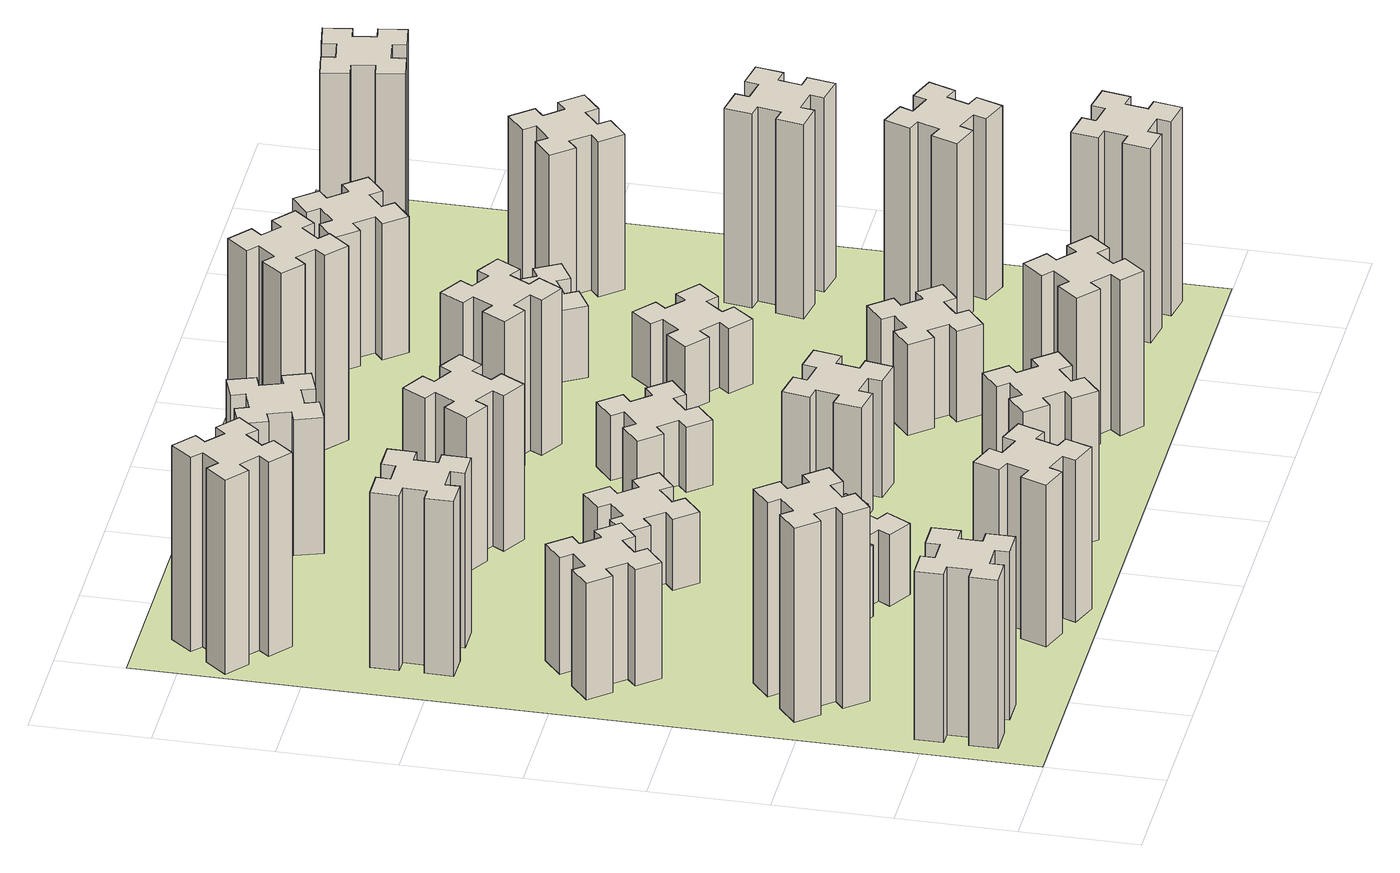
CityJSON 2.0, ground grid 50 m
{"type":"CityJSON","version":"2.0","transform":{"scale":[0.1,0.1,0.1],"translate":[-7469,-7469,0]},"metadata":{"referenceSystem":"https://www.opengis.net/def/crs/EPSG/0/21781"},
"CityObjects":{
"building1":{"type":"Building","attributes":{"class":"1000","function":"1000","usage":"1000","yearOfConstruction":2016,"roofType":"1000","measuredHeight":78,"storeysAboveGround":30,"storeysBelowGround":0},"geometry":[{"type":"Solid","lod":"1","boundaries":[[[[0,1,2,3,4,5,6,7,8,9,10,11,12,13,14,15,16,17,18,19]],[[17,16,20,21]],[[16,15,22,20]],[[15,14,23,22]],[[14,13,24,23]],[[13,12,25,24]],[[12,11,26,25]],[[11,10,27,26]],[[10,9,28,27]],[[9,8,29,28]],[[8,7,30,29]],[[7,6,31,30]],[[6,5,32,31]],[[5,4,33,32]],[[4,3,34,33]],[[3,2,35,34]],[[2,1,36,35]],[[1,0,37,36]],[[0,19,38,37]],[[19,18,39,38]],[[18,17,21,39]],[[24,25,26,27,28,29,30,31,32,33,34,35,36,37,38,39,21,20,22,23]]]]}]},
"building2":{"type":"Building","attributes":{"class":"1000","function":"1000","usage":"1000","yearOfConstruction":2016,"roofType":"1000","measuredHeight":90,"storeysAboveGround":30,"storeysBelowGround":0},"geometry":[{"type":"Solid","lod":"1","boundaries":[[[[40,41,42,43,44,45,46,47,48,49,50,51,52,53,54,55,56,57,58,59]],[[57,56,60,61]],[[56,55,62,60]],[[55,54,63,62]],[[54,53,64,63]],[[53,52,65,64]],[[52,51,66,65]],[[51,50,67,66]],[[50,49,68,67]],[[49,48,69,68]],[[48,47,70,69]],[[47,46,71,70]],[[46,45,72,71]],[[45,44,73,72]],[[44,43,74,73]],[[43,42,75,74]],[[42,41,76,75]],[[41,40,77,76]],[[40,59,78,77]],[[59,58,79,78]],[[58,57,61,79]],[[64,65,66,67,68,69,70,71,72,73,74,75,76,77,78,79,61,60,62,63]]]]}]},
"building3":{"type":"Building","attributes":{"class":"1000","function":"1000","usage":"1000","yearOfConstruction":2016,"roofType":"1000","measuredHeight":54,"storeysAboveGround":30,"storeysBelowGround":0},"geometry":[{"type":"Solid","lod":"1","boundaries":[[[[80,81,82,83,84,85,86,87,88,89,90,91,92,93,94,95,96,97,98,99]],[[97,96,100,101]],[[96,95,102,100]],[[95,94,103,102]],[[94,93,104,103]],[[93,92,105,104]],[[92,91,106,105]],[[91,90,107,106]],[[90,89,108,107]],[[89,88,109,108]],[[88,87,110,109]],[[87,86,111,110]],[[86,85,112,111]],[[85,84,113,112]],[[84,83,114,113]],[[83,82,115,114]],[[82,81,116,115]],[[81,80,117,116]],[[80,99,118,117]],[[99,98,119,118]],[[98,97,101,119]],[[104,105,106,107,108,109,110,111,112,113,114,115,116,117,118,119,101,100,102,103]]]]}]},
"building4":{"type":"Building","attributes":{"class":"1000","function":"1000","usage":"1000","yearOfConstruction":2016,"roofType":"1000","measuredHeight":81,"storeysAboveGround":30,"storeysBelowGround":0},"geometry":[{"type":"Solid","lod":"1","boundaries":[[[[120,121,122,123,124,125,126,127,128,129,130,131,132,133,134,135,136,137,138,139]],[[137,136,140,141]],[[136,135,142,140]],[[135,134,143,142]],[[134,133,144,143]],[[133,132,145,144]],[[132,131,146,145]],[[131,130,147,146]],[[130,129,148,147]],[[129,128,149,148]],[[128,127,150,149]],[[127,126,151,150]],[[126,125,152,151]],[[125,124,153,152]],[[124,123,154,153]],[[123,122,155,154]],[[122,121,156,155]],[[121,120,157,156]],[[120,139,158,157]],[[139,138,159,158]],[[138,137,141,159]],[[144,145,146,147,148,149,150,151,152,153,154,155,156,157,158,159,141,140,142,143]]]]}]},
"building5":{"type":"Building","attributes":{"class":"1000","function":"1000","usage":"1000","yearOfConstruction":2016,"roofType":"1000","measuredHeight":75,"storeysAboveGround":30,"storeysBelowGround":0},"geometry":[{"type":"Solid","lod":"1","boundaries":[[[[160,161,162,163,164,165,166,167,168,169,170,171,172,173,174,175,176,177,178,179]],[[177,176,180,181]],[[176,175,182,180]],[[175,174,183,182]],[[174,173,184,183]],[[173,172,185,184]],[[172,171,186,185]],[[171,170,187,186]],[[170,169,188,187]],[[169,168,189,188]],[[168,167,190,189]],[[167,166,191,190]],[[166,165,192,191]],[[165,164,193,192]],[[164,163,194,193]],[[163,162,195,194]],[[162,161,196,195]],[[161,160,197,196]],[[160,179,198,197]],[[179,178,199,198]],[[178,177,181,199]],[[184,185,186,187,188,189,190,191,192,193,194,195,196,197,198,199,181,180,182,183]]]]}]},
"building6":{"type":"Building","attributes":{"class":"1000","function":"1000","usage":"1000","yearOfConstruction":2016,"roofType":"1000","measuredHeight":90,"storeysAboveGround":30,"storeysBelowGround":0},"geometry":[{"type":"Solid","lod":"1","boundaries":[[[[200,201,202,203,204,205,206,207,208,209,210,211,212,213,214,215,216,217,218,219]],[[217,216,220,221]],[[216,215,222,220]],[[215,214,223,222]],[[214,213,224,223]],[[213,212,225,224]],[[212,211,226,225]],[[211,210,227,226]],[[210,209,228,227]],[[209,208,229,228]],[[208,207,230,229]],[[207,206,231,230]],[[206,205,232,231]],[[205,204,233,232]],[[204,203,234,233]],[[203,202,235,234]],[[202,201,236,235]],[[201,200,237,236]],[[200,219,238,237]],[[219,218,239,238]],[[218,217,221,239]],[[224,225,226,227,228,229,230,231,232,233,234,235,236,237,238,239,221,220,222,223]]]]}]},
"building7":{"type":"Building","attributes":{"class":"1000","function":"1000","usage":"1000","yearOfConstruction":2016,"roofType":"1000","measuredHeight":33,"storeysAboveGround":30,"storeysBelowGround":0},"geometry":[{"type":"Solid","lod":"1","boundaries":[[[[240,241,242,243,244,245,246,247,248,249,250,251,252,253,254,255,256,257,258,259]],[[257,256,260,261]],[[256,255,262,260]],[[255,254,263,262]],[[254,253,264,263]],[[253,252,265,264]],[[252,251,266,265]],[[251,250,267,266]],[[250,249,268,267]],[[249,248,269,268]],[[248,247,270,269]],[[247,246,271,270]],[[246,245,272,271]],[[245,244,273,272]],[[244,243,274,273]],[[243,242,275,274]],[[242,241,276,275]],[[241,240,277,276]],[[240,259,278,277]],[[259,258,279,278]],[[258,257,261,279]],[[264,265,266,267,268,269,270,271,272,273,274,275,276,277,278,279,261,260,262,263]]]]}]},
"building8":{"type":"Building","attributes":{"class":"1000","function":"1000","usage":"1000","yearOfConstruction":2016,"roofType":"1000","measuredHeight":33,"storeysAboveGround":30,"storeysBelowGround":0},"geometry":[{"type":"Solid","lod":"1","boundaries":[[[[280,281,282,283,284,285,286,287,288,289,290,291,292,293,294,295,296,297,298,299]],[[297,296,300,301]],[[296,295,302,300]],[[295,294,303,302]],[[294,293,304,303]],[[293,292,305,304]],[[292,291,306,305]],[[291,290,307,306]],[[290,289,308,307]],[[289,288,309,308]],[[288,287,310,309]],[[287,286,311,310]],[[286,285,312,311]],[[285,284,313,312]],[[284,283,314,313]],[[283,282,315,314]],[[282,281,316,315]],[[281,280,317,316]],[[280,299,318,317]],[[299,298,319,318]],[[298,297,301,319]],[[304,305,306,307,308,309,310,311,312,313,314,315,316,317,318,319,301,300,302,303]]]]}]},
"building9":{"type":"Building","attributes":{"class":"1000","function":"1000","usage":"1000","yearOfConstruction":2016,"roofType":"1000","measuredHeight":69,"storeysAboveGround":30,"storeysBelowGround":0},"geometry":[{"type":"Solid","lod":"1","boundaries":[[[[320,321,322,323,324,325,326,327,328,329,330,331,332,333,334,335,336,337,338,339]],[[337,336,340,341]],[[336,335,342,340]],[[335,334,343,342]],[[334,333,344,343]],[[333,332,345,344]],[[332,331,346,345]],[[331,330,347,346]],[[330,329,348,347]],[[329,328,349,348]],[[328,327,350,349]],[[327,326,351,350]],[[326,325,352,351]],[[325,324,353,352]],[[324,323,354,353]],[[323,322,355,354]],[[322,321,356,355]],[[321,320,357,356]],[[320,339,358,357]],[[339,338,359,358]],[[338,337,341,359]],[[344,345,346,347,348,349,350,351,352,353,354,355,356,357,358,359,341,340,342,343]]]]}]},
"building10":{"type":"Building","attributes":{"class":"1000","function":"1000","usage":"1000","yearOfConstruction":2016,"roofType":"1000","measuredHeight":72,"storeysAboveGround":30,"storeysBelowGround":0},"geometry":[{"type":"Solid","lod":"1","boundaries":[[[[360,361,362,363,364,365,366,367,368,369,370,371,372,373,374,375,376,377,378,379]],[[377,376,380,381]],[[376,375,382,380]],[[375,374,383,382]],[[374,373,384,383]],[[373,372,385,384]],[[372,371,386,385]],[[371,370,387,386]],[[370,369,388,387]],[[369,368,389,388]],[[368,367,390,389]],[[367,366,391,390]],[[366,365,392,391]],[[365,364,393,392]],[[364,363,394,393]],[[363,362,395,394]],[[362,361,396,395]],[[361,360,397,396]],[[360,379,398,397]],[[379,378,399,398]],[[378,377,381,399]],[[384,385,386,387,388,389,390,391,392,393,394,395,396,397,398,399,381,380,382,383]]]]}]},
"building11":{"type":"Building","attributes":{"class":"1000","function":"1000","usage":"1000","yearOfConstruction":2016,"roofType":"1000","measuredHeight":63,"storeysAboveGround":30,"storeysBelowGround":0},"geometry":[{"type":"Solid","lod":"1","boundaries":[[[[400,401,402,403,404,405,406,407,408,409,410,411,412,413,414,415,416,417,418,419]],[[417,416,420,421]],[[416,415,422,420]],[[415,414,423,422]],[[414,413,424,423]],[[413,412,425,424]],[[412,411,426,425]],[[411,410,427,426]],[[410,409,428,427]],[[409,408,429,428]],[[408,407,430,429]],[[407,406,431,430]],[[406,405,432,431]],[[405,404,433,432]],[[404,403,434,433]],[[403,402,435,434]],[[402,401,436,435]],[[401,400,437,436]],[[400,419,438,437]],[[419,418,439,438]],[[418,417,421,439]],[[424,425,426,427,428,429,430,431,432,433,434,435,436,437,438,439,421,420,422,423]]]]}]},
"building12":{"type":"Building","attributes":{"class":"1000","function":"1000","usage":"1000","yearOfConstruction":2016,"roofType":"1000","measuredHeight":54,"storeysAboveGround":30,"storeysBelowGround":0},"geometry":[{"type":"Solid","lod":"1","boundaries":[[[[440,441,442,443,444,445,446,447,448,449,450,451,452,453,454,455,456,457,458,459]],[[457,456,460,461]],[[456,455,462,460]],[[455,454,463,462]],[[454,453,464,463]],[[453,452,465,464]],[[452,451,466,465]],[[451,450,467,466]],[[450,449,468,467]],[[449,448,469,468]],[[448,447,470,469]],[[447,446,471,470]],[[446,445,472,471]],[[445,444,473,472]],[[444,443,474,473]],[[443,442,475,474]],[[442,441,476,475]],[[441,440,477,476]],[[440,459,478,477]],[[459,458,479,478]],[[458,457,461,479]],[[464,465,466,467,468,469,470,471,472,473,474,475,476,477,478,479,461,460,462,463]]]]}]},
"building13":{"type":"Building","attributes":{"class":"1000","function":"1000","usage":"1000","yearOfConstruction":2016,"roofType":"1000","measuredHeight":30,"storeysAboveGround":30,"storeysBelowGround":0},"geometry":[{"type":"Solid","lod":"1","boundaries":[[[[480,481,482,483,484,485,486,487,488,489,490,491,492,493,494,495,496,497,498,499]],[[497,496,500,501]],[[496,495,502,500]],[[495,494,503,502]],[[494,493,504,503]],[[493,492,505,504]],[[492,491,506,505]],[[491,490,507,506]],[[490,489,508,507]],[[489,488,509,508]],[[488,487,510,509]],[[487,486,511,510]],[[486,485,512,511]],[[485,484,513,512]],[[484,483,514,513]],[[483,482,515,514]],[[482,481,516,515]],[[481,480,517,516]],[[480,499,518,517]],[[499,498,519,518]],[[498,497,501,519]],[[504,505,506,507,508,509,510,511,512,513,514,515,516,517,518,519,501,500,502,503]]]]}]},
"building14":{"type":"Building","attributes":{"class":"1000","function":"1000","usage":"1000","yearOfConstruction":2016,"roofType":"1000","measuredHeight":72,"storeysAboveGround":30,"storeysBelowGround":0},"geometry":[{"type":"Solid","lod":"1","boundaries":[[[[520,521,522,523,524,525,526,527,528,529,530,531,532,533,534,535,536,537,538,539]],[[537,536,540,541]],[[536,535,542,540]],[[535,534,543,542]],[[534,533,544,543]],[[533,532,545,544]],[[532,531,546,545]],[[531,530,547,546]],[[530,529,548,547]],[[529,528,549,548]],[[528,527,550,549]],[[527,526,551,550]],[[526,525,552,551]],[[525,524,553,552]],[[524,523,554,553]],[[523,522,555,554]],[[522,521,556,555]],[[521,520,557,556]],[[520,539,558,557]],[[539,538,559,558]],[[538,537,541,559]],[[544,545,546,547,548,549,550,551,552,553,554,555,556,557,558,559,541,540,542,543]]]]}]},
"building15":{"type":"Building","attributes":{"class":"1000","function":"1000","usage":"1000","yearOfConstruction":2016,"roofType":"1000","measuredHeight":72,"storeysAboveGround":30,"storeysBelowGround":0},"geometry":[{"type":"Solid","lod":"1","boundaries":[[[[560,561,562,563,564,565,566,567,568,569,570,571,572,573,574,575,576,577,578,579]],[[577,576,580,581]],[[576,575,582,580]],[[575,574,583,582]],[[574,573,584,583]],[[573,572,585,584]],[[572,571,586,585]],[[571,570,587,586]],[[570,569,588,587]],[[569,568,589,588]],[[568,567,590,589]],[[567,566,591,590]],[[566,565,592,591]],[[565,564,593,592]],[[564,563,594,593]],[[563,562,595,594]],[[562,561,596,595]],[[561,560,597,596]],[[560,579,598,597]],[[579,578,599,598]],[[578,577,581,599]],[[584,585,586,587,588,589,590,591,592,593,594,595,596,597,598,599,581,580,582,583]]]]}]},
"building16":{"type":"Building","attributes":{"class":"1000","function":"1000","usage":"1000","yearOfConstruction":2016,"roofType":"1000","measuredHeight":90,"storeysAboveGround":30,"storeysBelowGround":0},"geometry":[{"type":"Solid","lod":"1","boundaries":[[[[600,601,602,603,604,605,606,607,608,609,610,611,612,613,614,615,616,617,618,619]],[[617,616,620,621]],[[616,615,622,620]],[[615,614,623,622]],[[614,613,624,623]],[[613,612,625,624]],[[612,611,626,625]],[[611,610,627,626]],[[610,609,628,627]],[[609,608,629,628]],[[608,607,630,629]],[[607,606,631,630]],[[606,605,632,631]],[[605,604,633,632]],[[604,603,634,633]],[[603,602,635,634]],[[602,601,636,635]],[[601,600,637,636]],[[600,619,638,637]],[[619,618,639,638]],[[618,617,621,639]],[[624,625,626,627,628,629,630,631,632,633,634,635,636,637,638,639,621,620,622,623]]]]}]},
"building17":{"type":"Building","attributes":{"class":"1000","function":"1000","usage":"1000","yearOfConstruction":2016,"roofType":"1000","measuredHeight":42,"storeysAboveGround":30,"storeysBelowGround":0},"geometry":[{"type":"Solid","lod":"1","boundaries":[[[[640,641,642,643,644,645,646,647,648,649,650,651,652,653,654,655,656,657,658,659]],[[657,656,660,661]],[[656,655,662,660]],[[655,654,663,662]],[[654,653,664,663]],[[653,652,665,664]],[[652,651,666,665]],[[651,650,667,666]],[[650,649,668,667]],[[649,648,669,668]],[[648,647,670,669]],[[647,646,671,670]],[[646,645,672,671]],[[645,644,673,672]],[[644,643,674,673]],[[643,642,675,674]],[[642,641,676,675]],[[641,640,677,676]],[[640,659,678,677]],[[659,658,679,678]],[[658,657,661,679]],[[664,665,666,667,668,669,670,671,672,673,674,675,676,677,678,679,661,660,662,663]]]]}]},
"building18":{"type":"Building","attributes":{"class":"1000","function":"1000","usage":"1000","yearOfConstruction":2016,"roofType":"1000","measuredHeight":30,"storeysAboveGround":30,"storeysBelowGround":0},"geometry":[{"type":"Solid","lod":"1","boundaries":[[[[680,681,682,683,684,685,686,687,688,689,690,691,692,693,694,695,696,697,698,699]],[[697,696,700,701]],[[696,695,702,700]],[[695,694,703,702]],[[694,693,704,703]],[[693,692,705,704]],[[692,691,706,705]],[[691,690,707,706]],[[690,689,708,707]],[[689,688,709,708]],[[688,687,710,709]],[[687,686,711,710]],[[686,685,712,711]],[[685,684,713,712]],[[684,683,714,713]],[[683,682,715,714]],[[682,681,716,715]],[[681,680,717,716]],[[680,699,718,717]],[[699,698,719,718]],[[698,697,701,719]],[[704,705,706,707,708,709,710,711,712,713,714,715,716,717,718,719,701,700,702,703]]]]}]},
"building19":{"type":"Building","attributes":{"class":"1000","function":"1000","usage":"1000","yearOfConstruction":2016,"roofType":"1000","measuredHeight":33,"storeysAboveGround":30,"storeysBelowGround":0},"geometry":[{"type":"Solid","lod":"1","boundaries":[[[[720,721,722,723,724,725,726,727,728,729,730,731,732,733,734,735,736,737,738,739]],[[737,736,740,741]],[[736,735,742,740]],[[735,734,743,742]],[[734,733,744,743]],[[733,732,745,744]],[[732,731,746,745]],[[731,730,747,746]],[[730,729,748,747]],[[729,728,749,748]],[[728,727,750,749]],[[727,726,751,750]],[[726,725,752,751]],[[725,724,753,752]],[[724,723,754,753]],[[723,722,755,754]],[[722,721,756,755]],[[721,720,757,756]],[[720,739,758,757]],[[739,738,759,758]],[[738,737,741,759]],[[744,745,746,747,748,749,750,751,752,753,754,755,756,757,758,759,741,740,742,743]]]]}]},
"building20":{"type":"Building","attributes":{"class":"1000","function":"1000","usage":"1000","yearOfConstruction":2016,"roofType":"1000","measuredHeight":90,"storeysAboveGround":30,"storeysBelowGround":0},"geometry":[{"type":"Solid","lod":"1","boundaries":[[[[760,761,762,763,764,765,766,767,768,769,770,771,772,773,774,775,776,777,778,779]],[[777,776,780,781]],[[776,775,782,780]],[[775,774,783,782]],[[774,773,784,783]],[[773,772,785,784]],[[772,771,786,785]],[[771,770,787,786]],[[770,769,788,787]],[[769,768,789,788]],[[768,767,790,789]],[[767,766,791,790]],[[766,765,792,791]],[[765,764,793,792]],[[764,763,794,793]],[[763,762,795,794]],[[762,761,796,795]],[[761,760,797,796]],[[760,779,798,797]],[[779,778,799,798]],[[778,777,781,799]],[[784,785,786,787,788,789,790,791,792,793,794,795,796,797,798,799,781,780,782,783]]]]}]},
"building21":{"type":"Building","attributes":{"class":"1000","function":"1000","usage":"1000","yearOfConstruction":2016,"roofType":"1000","measuredHeight":63,"storeysAboveGround":30,"storeysBelowGround":0},"geometry":[{"type":"Solid","lod":"1","boundaries":[[[[800,801,802,803,804,805,806,807,808,809,810,811,812,813,814,815,816,817,818,819]],[[817,816,820,821]],[[816,815,822,820]],[[815,814,823,822]],[[814,813,824,823]],[[813,812,825,824]],[[812,811,826,825]],[[811,810,827,826]],[[810,809,828,827]],[[809,808,829,828]],[[808,807,830,829]],[[807,806,831,830]],[[806,805,832,831]],[[805,804,833,832]],[[804,803,834,833]],[[803,802,835,834]],[[802,801,836,835]],[[801,800,837,836]],[[800,819,838,837]],[[819,818,839,838]],[[818,817,821,839]],[[824,825,826,827,828,829,830,831,832,833,834,835,836,837,838,839,821,820,822,823]]]]}]},
"building22":{"type":"Building","attributes":{"class":"1000","function":"1000","usage":"1000","yearOfConstruction":2016,"roofType":"1000","measuredHeight":84,"storeysAboveGround":30,"storeysBelowGround":0},"geometry":[{"type":"Solid","lod":"1","boundaries":[[[[840,841,842,843,844,845,846,847,848,849,850,851,852,853,854,855,856,857,858,859]],[[857,856,860,861]],[[856,855,862,860]],[[855,854,863,862]],[[854,853,864,863]],[[853,852,865,864]],[[852,851,866,865]],[[851,850,867,866]],[[850,849,868,867]],[[849,848,869,868]],[[848,847,870,869]],[[847,846,871,870]],[[846,845,872,871]],[[845,844,873,872]],[[844,843,874,873]],[[843,842,875,874]],[[842,841,876,875]],[[841,840,877,876]],[[840,859,878,877]],[[859,858,879,878]],[[858,857,861,879]],[[864,865,866,867,868,869,870,871,872,873,874,875,876,877,878,879,861,860,862,863]]]]}]},
"building23":{"type":"Building","attributes":{"class":"1000","function":"1000","usage":"1000","yearOfConstruction":2016,"roofType":"1000","measuredHeight":90,"storeysAboveGround":30,"storeysBelowGround":0},"geometry":[{"type":"Solid","lod":"1","boundaries":[[[[880,881,882,883,884,885,886,887,888,889,890,891,892,893,894,895,896,897,898,899]],[[897,896,900,901]],[[896,895,902,900]],[[895,894,903,902]],[[894,893,904,903]],[[893,892,905,904]],[[892,891,906,905]],[[891,890,907,906]],[[890,889,908,907]],[[889,888,909,908]],[[888,887,910,909]],[[887,886,911,910]],[[886,885,912,911]],[[885,884,913,912]],[[884,883,914,913]],[[883,882,915,914]],[[882,881,916,915]],[[881,880,917,916]],[[880,899,918,917]],[[899,898,919,918]],[[898,897,901,919]],[[904,905,906,907,908,909,910,911,912,913,914,915,916,917,918,919,901,900,902,903]]]]}]},
"building24":{"type":"Building","attributes":{"class":"1000","function":"1000","usage":"1000","yearOfConstruction":2016,"roofType":"1000","measuredHeight":72,"storeysAboveGround":30,"storeysBelowGround":0},"geometry":[{"type":"Solid","lod":"1","boundaries":[[[[920,921,922,923,924,925,926,927,928,929,930,931,932,933,934,935,936,937,938,939]],[[937,936,940,941]],[[936,935,942,940]],[[935,934,943,942]],[[934,933,944,943]],[[933,932,945,944]],[[932,931,946,945]],[[931,930,947,946]],[[930,929,948,947]],[[929,928,949,948]],[[928,927,950,949]],[[927,926,951,950]],[[926,925,952,951]],[[925,924,953,952]],[[924,923,954,953]],[[923,922,955,954]],[[922,921,956,955]],[[921,920,957,956]],[[920,939,958,957]],[[939,938,959,958]],[[938,937,941,959]],[[944,945,946,947,948,949,950,951,952,953,954,955,956,957,958,959,941,940,942,943]]]]}]},
"building25":{"type":"Building","attributes":{"class":"1000","function":"1000","usage":"1000","yearOfConstruction":2016,"roofType":"1000","measuredHeight":90,"storeysAboveGround":30,"storeysBelowGround":0},"geometry":[{"type":"Solid","lod":"1","boundaries":[[[[960,961,962,963,964,965,966,967,968,969,970,971,972,973,974,975,976,977,978,979]],[[977,976,980,981]],[[976,975,982,980]],[[975,974,983,982]],[[974,973,984,983]],[[973,972,985,984]],[[972,971,986,985]],[[971,970,987,986]],[[970,969,988,987]],[[969,968,989,988]],[[968,967,990,989]],[[967,966,991,990]],[[966,965,992,991]],[[965,964,993,992]],[[964,963,994,993]],[[963,962,995,994]],[[962,961,996,995]],[[961,960,997,996]],[[960,979,998,997]],[[979,978,999,998]],[[978,977,981,999]],[[984,985,986,987,988,989,990,991,992,993,994,995,996,997,998,999,981,980,982,983]]]]}]},
"landuse1":{"type":"LandUse","attributes":{"name":"plot1","function":"1010"},"geometry":[{"type":"MultiSurface","lod":"1","boundaries":[[[1000,1001,1002,1003]]]}]}
},
"vertices":[
[165,425,0],[165,325,0],[105,325,0],[105,205,0],[225,205,0],[225,265,0],[325,265,0],[325,205,0],[445,205,0],[445,325,0],[385,325,0],[385,425,0],[445,425,0],[445,545,0],[325,545,0],[325,485,0],[225,485,0],[225,545,0],[105,545,0],[105,425,0],[225,485,780],[225,545,780],[325,485,780],[325,545,780],[445,545,780],[445,425,780],[385,425,780],[385,325,780],[445,325,780],[445,205,780],[325,205,780],[325,265,780],[225,265,780],[225,205,780],[105,205,780],[105,325,780],[165,325,780],[165,425,780],[105,425,780],[105,545,780],
[492,1048,0],[427,1124,0],[473,1163,0],[396,1255,0],[304,1178,0],[343,1132,0],[266,1067,0],[228,1113,0],[136,1036,0],[213,944,0],[259,983,0],[323,906,0],[277,868,0],[354,776,0],[446,853,0],[408,899,0],[484,963,0],[523,917,0],[615,994,0],[538,1086,0],[484,963,900],[523,917,900],[408,899,900],[446,853,900],[354,776,900],[277,868,900],[323,906,900],[259,983,900],[213,944,900],[136,1036,900],[228,1113,900],[266,1067,900],[343,1132,900],[304,1178,900],[396,1255,900],[473,1163,900],[427,1124,900],[492,1048,900],[538,1086,900],[615,994,900],
[492,1888,0],[427,1964,0],[473,2003,0],[396,2095,0],[304,2018,0],[343,1972,0],[266,1907,0],[228,1953,0],[136,1876,0],[213,1784,0],[259,1823,0],[323,1746,0],[277,1708,0],[354,1616,0],[446,1693,0],[408,1739,0],[484,1803,0],[523,1757,0],[615,1834,0],[538,1926,0],[484,1803,540],[523,1757,540],[408,1739,540],[446,1693,540],[354,1616,540],[277,1708,540],[323,1746,540],[259,1823,540],[213,1784,540],[136,1876,540],[228,1953,540],[266,1907,540],[343,1972,540],[304,2018,540],[396,2095,540],[473,2003,540],[427,1964,540],[492,1888,540],[538,1926,540],[615,1834,540],
[485,2545,0],[485,2645,0],[545,2645,0],[545,2765,0],[425,2765,0],[425,2705,0],[325,2705,0],[325,2765,0],[205,2765,0],[205,2645,0],[265,2645,0],[265,2545,0],[205,2545,0],[205,2425,0],[325,2425,0],[325,2485,0],[425,2485,0],[425,2425,0],[545,2425,0],[545,2545,0],[425,2485,810],[425,2425,810],[325,2485,810],[325,2425,810],[205,2425,810],[205,2545,810],[265,2545,810],[265,2645,810],[205,2645,810],[205,2765,810],[325,2765,810],[325,2705,810],[425,2705,810],[425,2765,810],[545,2765,810],[545,2645,810],[485,2645,810],[485,2545,810],[545,2545,810],[545,2425,810],
[1029,360,0],[995,266,0],[939,287,0],[897,174,0],[1010,133,0],[1031,189,0],[1125,155,0],[1104,99,0],[1217,57,0],[1258,170,0],[1202,191,0],[1236,285,0],[1292,264,0],[1333,377,0],[1220,418,0],[1200,362,0],[1106,396,0],[1127,452,0],[1014,493,0],[973,380,0],[1106,396,750],[1127,452,750],[1200,362,750],[1220,418,750],[1333,377,750],[1292,264,750],[1236,285,750],[1202,191,750],[1258,170,750],[1217,57,750],[1104,99,750],[1125,155,750],[1031,189,750],[1010,133,750],[897,174,750],[939,287,750],[995,266,750],[1029,360,750],[973,380,750],[1014,493,750],
[384,3387,0],[308,3452,0],[346,3498,0],[254,3575,0],[177,3483,0],[223,3444,0],[159,3368,0],[113,3406,0],[36,3314,0],[128,3237,0],[166,3283,0],[243,3219,0],[204,3173,0],[296,3096,0],[373,3188,0],[327,3226,0],[392,3303,0],[438,3264,0],[515,3356,0],[423,3433,0],[392,3303,900],[438,3264,900],[327,3226,900],[373,3188,900],[296,3096,900],[204,3173,900],[243,3219,900],[166,3283,900],[128,3237,900],[36,3314,900],[113,3406,900],[159,3368,900],[223,3444,900],[177,3483,900],[254,3575,900],[346,3498,900],[308,3452,900],[384,3387,900],[423,3433,900],[515,3356,900],
[1186,917,0],[1236,1004,0],[1288,974,0],[1348,1078,0],[1244,1138,0],[1214,1086,0],[1127,1136,0],[1157,1188,0],[1053,1248,0],[993,1144,0],[1045,1114,0],[995,1027,0],[943,1057,0],[883,953,0],[987,893,0],[1017,945,0],[1104,895,0],[1074,843,0],[1178,783,0],[1238,887,0],[1104,895,330],[1074,843,330],[1017,945,330],[987,893,330],[883,953,330],[943,1057,330],[995,1027,330],[1045,1114,330],[993,1144,330],[1053,1248,330],[1157,1188,330],[1127,1136,330],[1214,1086,330],[1244,1138,330],[1348,1078,330],[1288,974,330],[1236,1004,330],[1186,917,330],[1238,887,330],[1178,783,330],
[1083,1972,0],[1006,1907,0],[968,1953,0],[876,1876,0],[953,1784,0],[999,1823,0],[1063,1746,0],[1017,1708,0],[1094,1616,0],[1186,1693,0],[1148,1739,0],[1224,1803,0],[1263,1757,0],[1355,1834,0],[1278,1926,0],[1232,1888,0],[1167,1964,0],[1213,2003,0],[1136,2095,0],[1044,2018,0],[1167,1964,330],[1213,2003,330],[1232,1888,330],[1278,1926,330],[1355,1834,330],[1263,1757,330],[1224,1803,330],[1148,1739,330],[1186,1693,330],[1094,1616,330],[1017,1708,330],[1063,1746,330],[999,1823,330],[953,1784,330],[876,1876,330],[968,1953,330],[1006,1907,330],[1083,1972,330],[1044,2018,330],[1136,2095,330],
[1639,343,0],[1703,266,0],[1657,228,0],[1734,136,0],[1826,213,0],[1788,259,0],[1864,323,0],[1903,277,0],[1995,354,0],[1918,446,0],[1872,408,0],[1807,484,0],[1853,523,0],[1776,615,0],[1684,538,0],[1723,492,0],[1646,427,0],[1608,473,0],[1516,396,0],[1593,304,0],[1646,427,690],[1608,473,690],[1723,492,690],[1684,538,690],[1776,615,690],[1853,523,690],[1807,484,690],[1872,408,690],[1918,446,690],[1995,354,690],[1903,277,690],[1864,323,690],[1788,259,690],[1826,213,690],[1734,136,690],[1657,228,690],[1703,266,690],[1639,343,690],[1593,304,690],[1516,396,690],
[1314,2666,0],[1227,2716,0],[1257,2768,0],[1153,2828,0],[1093,2724,0],[1145,2694,0],[1095,2607,0],[1043,2637,0],[983,2533,0],[1087,2473,0],[1117,2525,0],[1204,2475,0],[1174,2423,0],[1278,2363,0],[1338,2467,0],[1286,2497,0],[1336,2584,0],[1388,2554,0],[1448,2658,0],[1344,2718,0],[1336,2584,720],[1388,2554,720],[1286,2497,720],[1338,2467,720],[1278,2363,720],[1174,2423,720],[1204,2475,720],[1117,2525,720],[1087,2473,720],[983,2533,720],[1043,2637,720],[1095,2607,720],[1145,2694,720],[1093,2724,720],[1153,2828,720],[1257,2768,720],[1227,2716,720],[1314,2666,720],[1344,2718,720],[1448,2658,720],
[1125,3456,0],[1031,3422,0],[1010,3478,0],[897,3437,0],[939,3324,0],[995,3345,0],[1029,3251,0],[973,3230,0],[1014,3117,0],[1127,3159,0],[1106,3215,0],[1200,3249,0],[1220,3193,0],[1333,3234,0],[1292,3347,0],[1236,3326,0],[1202,3420,0],[1258,3440,0],[1217,3553,0],[1104,3512,0],[1202,3420,630],[1258,3440,630],[1236,3326,630],[1292,3347,630],[1333,3234,630],[1220,3193,630],[1200,3249,630],[1106,3215,630],[1127,3159,630],[1014,3117,630],[973,3230,630],[1029,3251,630],[995,3345,630],[939,3324,630],[897,3437,630],[1010,3478,630],[1031,3422,630],[1125,3456,630],[1104,3512,630],[1217,3553,630],
[1955,1147,0],[1972,1245,0],[2031,1235,0],[2052,1353,0],[1934,1374,0],[1924,1315,0],[1825,1332,0],[1836,1391,0],[1717,1412,0],[1697,1294,0],[1756,1284,0],[1738,1185,0],[1679,1196,0],[1658,1077,0],[1777,1057,0],[1787,1116,0],[1885,1098,0],[1875,1039,0],[1993,1018,0],[2014,1137,0],[1885,1098,540],[1875,1039,540],[1787,1116,540],[1777,1057,540],[1658,1077,540],[1679,1196,540],[1738,1185,540],[1756,1284,540],[1697,1294,540],[1717,1412,540],[1836,1391,540],[1825,1332,540],[1924,1315,540],[1934,1374,540],[2052,1353,540],[2031,1235,540],[1972,1245,540],[1955,1147,540],[2014,1137,540],[1993,1018,540],
[1972,1988,0],[1907,2064,0],[1953,2103,0],[1876,2195,0],[1784,2118,0],[1823,2072,0],[1746,2007,0],[1708,2053,0],[1616,1976,0],[1693,1884,0],[1739,1923,0],[1803,1846,0],[1757,1808,0],[1834,1716,0],[1926,1793,0],[1888,1839,0],[1964,1903,0],[2003,1857,0],[2095,1934,0],[2018,2026,0],[1964,1903,300],[2003,1857,300],[1888,1839,300],[1926,1793,300],[1834,1716,300],[1757,1808,300],[1803,1846,300],[1739,1923,300],[1693,1884,300],[1616,1976,300],[1708,2053,300],[1746,2007,300],[1823,2072,300],[1784,2118,300],[1876,2195,300],[1953,2103,300],[1907,2064,300],[1972,1988,300],[2018,2026,300],[2095,1934,300],
[2486,323,0],[2563,259,0],[2524,213,0],[2616,136,0],[2693,228,0],[2647,266,0],[2712,343,0],[2758,304,0],[2835,396,0],[2743,473,0],[2704,427,0],[2628,492,0],[2666,538,0],[2574,615,0],[2497,523,0],[2543,484,0],[2479,408,0],[2433,446,0],[2356,354,0],[2448,277,0],[2479,408,720],[2433,446,720],[2543,484,720],[2497,523,720],[2574,615,720],[2666,538,720],[2628,492,720],[2704,427,720],[2743,473,720],[2835,396,720],[2758,304,720],[2712,343,720],[2647,266,720],[2693,228,720],[2616,136,720],[2524,213,720],[2563,259,720],[2486,323,720],[2448,277,720],[2356,354,720],
[2026,2497,0],[2076,2584,0],[2128,2554,0],[2188,2658,0],[2084,2718,0],[2054,2666,0],[1967,2716,0],[1997,2768,0],[1893,2828,0],[1833,2724,0],[1885,2694,0],[1835,2607,0],[1783,2637,0],[1723,2533,0],[1827,2473,0],[1857,2525,0],[1944,2475,0],[1914,2423,0],[2018,2363,0],[2078,2467,0],[1944,2475,720],[1914,2423,720],[1857,2525,720],[1827,2473,720],[1723,2533,720],[1783,2637,720],[1835,2607,720],[1885,2694,720],[1833,2724,720],[1893,2828,720],[1997,2768,720],[1967,2716,720],[2054,2666,720],[2084,2718,720],[2188,2658,720],[2128,2554,720],[2076,2584,720],[2026,2497,720],[2078,2467,720],[2018,2363,720],
[1746,3383,0],[1823,3319,0],[1784,3273,0],[1876,3196,0],[1953,3288,0],[1907,3326,0],[1972,3403,0],[2018,3364,0],[2095,3456,0],[2003,3533,0],[1964,3487,0],[1888,3552,0],[1926,3598,0],[1834,3675,0],[1757,3583,0],[1803,3544,0],[1739,3468,0],[1693,3506,0],[1616,3414,0],[1708,3337,0],[1739,3468,900],[1693,3506,900],[1803,3544,900],[1757,3583,900],[1834,3675,900],[1926,3598,900],[1888,3552,900],[1964,3487,900],[2003,3533,900],[2095,3456,900],[2018,3364,900],[1972,3403,900],[1907,3326,900],[1953,3288,900],[1876,3196,900],[1784,3273,900],[1823,3319,900],[1746,3383,900],[1708,3337,900],[1616,3414,900],
[2563,1132,0],[2486,1067,0],[2448,1113,0],[2356,1036,0],[2433,944,0],[2479,983,0],[2543,906,0],[2497,868,0],[2574,776,0],[2666,853,0],[2628,899,0],[2704,963,0],[2743,917,0],[2835,994,0],[2758,1086,0],[2712,1048,0],[2647,1124,0],[2693,1163,0],[2616,1255,0],[2524,1178,0],[2647,1124,420],[2693,1163,420],[2712,1048,420],[2758,1086,420],[2835,994,420],[2743,917,420],[2704,963,420],[2628,899,420],[2666,853,420],[2574,776,420],[2497,868,420],[2543,906,420],[2479,983,420],[2433,944,420],[2356,1036,420],[2448,1113,420],[2486,1067,420],[2563,1132,420],[2524,1178,420],[2616,1255,420],
[2704,2007,0],[2628,2072,0],[2666,2118,0],[2574,2195,0],[2497,2103,0],[2543,2064,0],[2479,1988,0],[2433,2026,0],[2356,1934,0],[2448,1857,0],[2486,1903,0],[2563,1839,0],[2524,1793,0],[2616,1716,0],[2693,1808,0],[2647,1846,0],[2712,1923,0],[2758,1884,0],[2835,1976,0],[2743,2053,0],[2712,1923,300],[2758,1884,300],[2647,1846,300],[2693,1808,300],[2616,1716,300],[2524,1793,300],[2563,1839,300],[2486,1903,300],[2448,1857,300],[2356,1934,300],[2433,2026,300],[2479,1988,300],[2543,2064,300],[2497,2103,300],[2574,2195,300],[2666,2118,300],[2628,2072,300],[2704,2007,300],[2743,2053,300],[2835,1976,300],
[2475,2584,0],[2525,2497,0],[2473,2467,0],[2533,2363,0],[2637,2423,0],[2607,2475,0],[2694,2525,0],[2724,2473,0],[2828,2533,0],[2768,2637,0],[2716,2607,0],[2666,2694,0],[2718,2724,0],[2658,2828,0],[2554,2768,0],[2584,2716,0],[2497,2666,0],[2467,2718,0],[2363,2658,0],[2423,2554,0],[2497,2666,330],[2467,2718,330],[2584,2716,330],[2554,2768,330],[2658,2828,330],[2718,2724,330],[2666,2694,330],[2716,2607,330],[2768,2637,330],[2828,2533,330],[2724,2473,330],[2694,2525,330],[2607,2475,330],[2637,2423,330],[2533,2363,330],[2473,2467,330],[2525,2497,330],[2475,2584,330],[2423,2554,330],[2363,2658,330],
[3504,475,0],[3405,492,0],[3416,551,0],[3297,572,0],[3277,454,0],[3336,444,0],[3318,345,0],[3259,356,0],[3238,237,0],[3357,217,0],[3367,276,0],[3465,258,0],[3455,199,0],[3573,178,0],[3594,297,0],[3535,307,0],[3552,405,0],[3611,395,0],[3632,513,0],[3514,534,0],[3552,405,900],[3611,395,900],[3535,307,900],[3594,297,900],[3573,178,900],[3455,199,900],[3465,258,900],[3367,276,900],[3357,217,900],[3238,237,900],[3259,356,900],[3318,345,900],[3336,444,900],[3277,454,900],[3297,572,900],[3416,551,900],[3405,492,900],[3504,475,900],[3514,534,900],[3632,513,900],
[2712,3368,0],[2647,3444,0],[2693,3483,0],[2616,3575,0],[2524,3498,0],[2563,3452,0],[2486,3387,0],[2448,3433,0],[2356,3356,0],[2433,3264,0],[2479,3303,0],[2543,3226,0],[2497,3188,0],[2574,3096,0],[2666,3173,0],[2628,3219,0],[2704,3283,0],[2743,3237,0],[2835,3314,0],[2758,3406,0],[2704,3283,630],[2743,3237,630],[2628,3219,630],[2666,3173,630],[2574,3096,630],[2497,3188,630],[2543,3226,630],[2479,3303,630],[2433,3264,630],[2356,3356,630],[2448,3433,630],[2486,3387,630],[2563,3452,630],[2524,3498,630],[2616,3575,630],[2693,3483,630],[2647,3444,630],[2712,3368,630],[2758,3406,630],[2835,3314,630],
[3351,1029,0],[3445,995,0],[3424,939,0],[3537,897,0],[3578,1010,0],[3522,1031,0],[3556,1125,0],[3612,1104,0],[3653,1217,0],[3540,1258,0],[3520,1202,0],[3426,1236,0],[3447,1292,0],[3334,1333,0],[3293,1220,0],[3349,1200,0],[3315,1106,0],[3259,1127,0],[3217,1014,0],[3330,973,0],[3315,1106,840],[3259,1127,840],[3349,1200,840],[3293,1220,840],[3334,1333,840],[3447,1292,840],[3426,1236,840],[3520,1202,840],[3540,1258,840],[3653,1217,840],[3612,1104,840],[3556,1125,840],[3522,1031,840],[3578,1010,840],[3537,897,840],[3424,939,840],[3445,995,840],[3351,1029,840],[3330,973,840],[3217,1014,840],
[3267,1656,0],[3365,1638,0],[3355,1579,0],[3473,1558,0],[3494,1677,0],[3435,1687,0],[3452,1785,0],[3511,1775,0],[3532,1893,0],[3414,1914,0],[3404,1855,0],[3305,1872,0],[3316,1931,0],[3197,1952,0],[3177,1834,0],[3236,1824,0],[3218,1725,0],[3159,1736,0],[3138,1617,0],[3257,1597,0],[3218,1725,900],[3159,1736,900],[3236,1824,900],[3177,1834,900],[3197,1952,900],[3316,1931,900],[3305,1872,900],[3404,1855,900],[3414,1914,900],[3532,1893,900],[3511,1775,900],[3452,1785,900],[3435,1687,900],[3494,1677,900],[3473,1558,900],[3355,1579,900],[3365,1638,900],[3267,1656,900],[3257,1597,900],[3138,1617,900],
[3119,2563,0],[3183,2486,0],[3137,2448,0],[3214,2356,0],[3306,2433,0],[3268,2479,0],[3344,2543,0],[3383,2497,0],[3475,2574,0],[3398,2666,0],[3352,2628,0],[3287,2704,0],[3333,2743,0],[3256,2835,0],[3164,2758,0],[3203,2712,0],[3126,2647,0],[3088,2693,0],[2996,2616,0],[3073,2524,0],[3126,2647,720],[3088,2693,720],[3203,2712,720],[3164,2758,720],[3256,2835,720],[3333,2743,720],[3287,2704,720],[3352,2628,720],[3398,2666,720],[3475,2574,720],[3383,2497,720],[3344,2543,720],[3268,2479,720],[3306,2433,720],[3214,2356,720],[3137,2448,720],[3183,2486,720],[3119,2563,720],[3073,2524,720],[2996,2616,720],
[3218,3465,0],[3236,3367,0],[3177,3357,0],[3197,3238,0],[3316,3259,0],[3305,3318,0],[3404,3336,0],[3414,3277,0],[3532,3297,0],[3511,3416,0],[3452,3405,0],[3435,3504,0],[3494,3514,0],[3473,3632,0],[3355,3611,0],[3365,3552,0],[3267,3535,0],[3257,3594,0],[3138,3573,0],[3159,3455,0],[3267,3535,900],[3257,3594,900],[3365,3552,900],[3355,3611,900],[3473,3632,900],[3494,3514,900],[3435,3504,900],[3452,3405,900],[3511,3416,900],[3532,3297,900],[3414,3277,900],[3404,3336,900],[3305,3318,900],[3316,3259,900],[3197,3238,900],[3177,3357,900],[3236,3367,900],[3218,3465,900],[3159,3455,900],[3138,3573,900],
[5,3705,0],[3705,3705,0],[3705,5,0],[5,5,0]
]}
